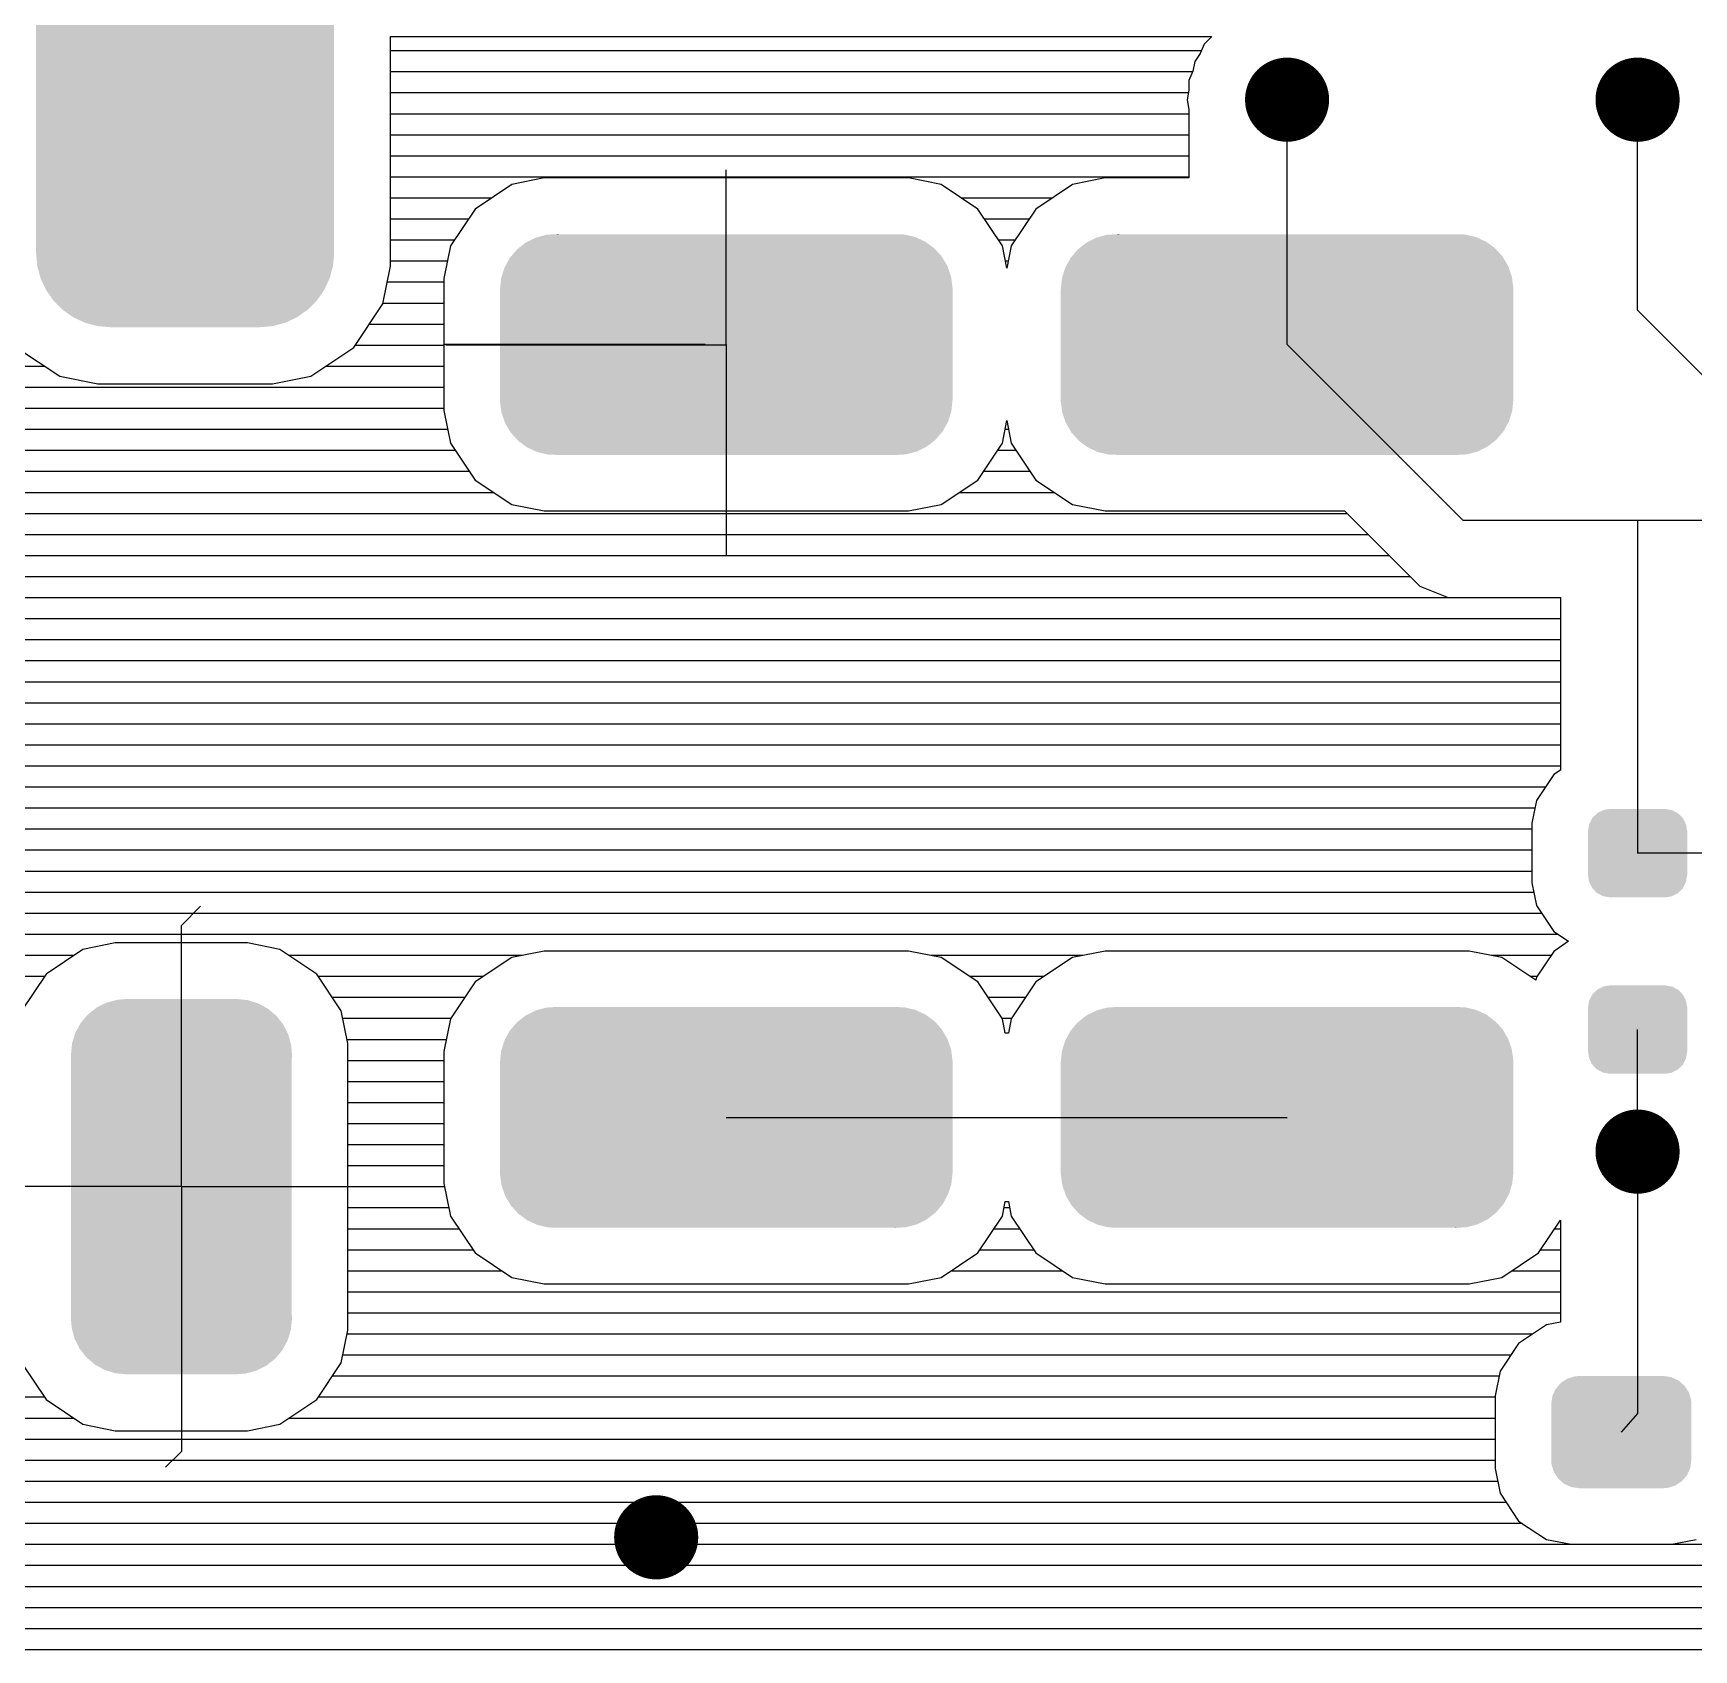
# Model space of a CAD drawing. Extents: x 295 to 953, y 10 to 290.
# Drawn here: x 543.83 to 578.43, y 205.64 to 239.31 of the extents above; entities that cross this region are included whole.
import ezdxf

# ---------------------------------------------------------------- set-up
doc = ezdxf.new("R2010")
doc.units = 0
doc.header["$LTSCALE"] = 5
doc.header["$MEASUREMENT"] = 0
doc.layers.get('0').update_dxf_attribs({"linetype": 'CONTINUOUS', "lineweight": 25})
doc.layers.add('DV-PEI-A6_BOT', color=7, linetype='CONTINUOUS')

msp = doc.modelspace()

# ---------------------------------------------------------------- linework, layer by layer
at = {"const_width": 0.876}
for points in [[(570.391, 237.925, -1), (569.515, 237.925, -1)], [(577.694, 237.925, -1), (576.817, 237.925, -1)], [(577.694, 216.017, -1), (576.817, 216.017, -1)], [(557.247, 207.984, -1), (556.37, 207.984, -1)]]:
    msp.add_lwpolyline(points, format="xyb", close=True, dxfattribs=at)
for points in [[(550.099, 234.735), (550.099, 248.417), (543.889, 234.735), (543.889, 248.417)], [(562.604, 234.829), (562.442, 234.949), (553.938, 234.829), (554.091, 234.949)], [(562.442, 234.949), (562.418, 234.966), (554.091, 234.949), (554.126, 234.966)], [(562.418, 234.966), (562.232, 235.052), (554.126, 234.966), (554.299, 235.052)], [(562.232, 235.052), (562.208, 235.064), (554.299, 235.052), (554.342, 235.064)], [(562.208, 235.064), (562.003, 235.112), (554.342, 235.064), (554.522, 235.112)], [(562.003, 235.112), (561.982, 235.117), (554.522, 235.112), (554.605, 235.117)], [(561.982, 235.117), (561.751, 235.124), (554.605, 235.117), (554.721, 235.124)], [(554.787, 235.124), (554.754, 235.125), (554.721, 235.124), (554.754, 235.125)], [(574.288, 234.829), (574.126, 234.949), (565.622, 234.829), (565.775, 234.949)], [(574.126, 234.949), (574.102, 234.966), (565.775, 234.949), (565.81, 234.966)], [(574.102, 234.966), (573.916, 235.052), (565.81, 234.966), (565.983, 235.052)], [(573.916, 235.052), (573.892, 235.064), (565.983, 235.052), (566.026, 235.064)], [(573.892, 235.064), (573.687, 235.112), (566.026, 235.064), (566.206, 235.112)], [(573.687, 235.112), (573.666, 235.117), (566.206, 235.112), (566.289, 235.117)], [(573.666, 235.117), (573.435, 235.124), (566.289, 235.117), (566.405, 235.124)], [(566.471, 235.124), (566.438, 235.125), (566.405, 235.124), (566.438, 235.125)], [(550.099, 234.732), (550.099, 234.735), (543.889, 234.732), (543.889, 234.735)], [(550.075, 234.464), (550.099, 234.732), (543.914, 234.464), (543.889, 234.732)], [(562.877, 234.458), (562.776, 234.63), (553.664, 234.458), (553.759, 234.63)], [(562.776, 234.63), (562.76, 234.657), (553.759, 234.63), (553.782, 234.657)], [(562.76, 234.657), (562.625, 234.806), (553.782, 234.657), (553.909, 234.806)], [(562.625, 234.806), (562.604, 234.829), (553.909, 234.806), (553.938, 234.829)], [(574.561, 234.458), (574.46, 234.63), (565.348, 234.458), (565.443, 234.63)], [(574.46, 234.63), (574.444, 234.657), (565.443, 234.63), (565.466, 234.657)], [(574.444, 234.657), (574.309, 234.806), (565.466, 234.657), (565.593, 234.806)], [(574.309, 234.806), (574.288, 234.829), (565.593, 234.806), (565.622, 234.829)], [(550.073, 234.456), (550.075, 234.464), (543.914, 234.456), (543.914, 234.464)], [(550.005, 234.204), (550.073, 234.456), (543.984, 234.204), (543.914, 234.456)], [(562.957, 234.206), (562.953, 234.239), (553.578, 234.206), (553.588, 234.239)], [(562.953, 234.239), (562.888, 234.427), (553.588, 234.239), (553.647, 234.427)], [(562.888, 234.427), (562.877, 234.458), (553.647, 234.427), (553.664, 234.458)], [(574.641, 234.206), (574.637, 234.239), (565.262, 234.206), (565.272, 234.239)], [(574.637, 234.239), (574.572, 234.427), (565.272, 234.239), (565.331, 234.427)], [(574.572, 234.427), (574.561, 234.458), (565.331, 234.427), (565.348, 234.458)], [(550.001, 234.197), (550.005, 234.204), (543.986, 234.197), (543.984, 234.204)], [(549.891, 233.961), (550.001, 234.197), (544.098, 233.961), (543.986, 234.197)], [(549.886, 233.954), (549.891, 233.961), (544.101, 233.954), (544.098, 233.961)], [(549.737, 233.74), (549.886, 233.954), (544.252, 233.74), (544.101, 233.954)], [(562.983, 233.976), (562.983, 234.009), (553.554, 233.976), (553.558, 234.009)], [(562.983, 233.973), (562.983, 233.976), (553.554, 233.973), (553.554, 233.976)], [(562.983, 231.677), (562.983, 233.973), (553.554, 231.677), (553.554, 233.973)], [(562.983, 234.009), (562.957, 234.206), (553.558, 234.009), (553.578, 234.206)], [(574.667, 233.976), (574.667, 234.009), (565.238, 233.976), (565.242, 234.009)], [(574.667, 233.973), (574.667, 233.976), (565.238, 233.973), (565.238, 233.976)], [(574.667, 231.677), (574.667, 233.973), (565.238, 231.677), (565.238, 233.973)], [(574.667, 234.009), (574.641, 234.206), (565.242, 234.009), (565.262, 234.206)], [(549.731, 233.734), (549.737, 233.74), (544.256, 233.734), (544.252, 233.74)], [(549.547, 233.55), (549.731, 233.734), (544.442, 233.55), (544.256, 233.734)], [(549.539, 233.545), (549.547, 233.55), (544.447, 233.545), (544.442, 233.55)], [(549.327, 233.395), (549.539, 233.545), (544.662, 233.395), (544.447, 233.545)], [(549.318, 233.391), (549.327, 233.395), (544.668, 233.391), (544.662, 233.395)], [(549.083, 233.281), (549.318, 233.391), (544.906, 233.281), (544.668, 233.391)], [(549.073, 233.278), (549.083, 233.281), (544.912, 233.278), (544.906, 233.281)], [(548.824, 233.21), (549.073, 233.278), (545.167, 233.21), (544.912, 233.278)], [(548.808, 233.209), (548.824, 233.21), (545.172, 233.209), (545.167, 233.21)], [(548.548, 233.186), (548.808, 233.209), (545.44, 233.186), (545.172, 233.209)], [(548.548, 233.181), (548.548, 233.186), (545.44, 233.181), (545.44, 233.186)], [(562.983, 231.674), (562.983, 231.677), (553.554, 231.674), (553.554, 231.677)], [(562.98, 231.64), (562.983, 231.674), (553.555, 231.64), (553.554, 231.674)], [(562.96, 231.443), (562.98, 231.64), (553.581, 231.443), (553.555, 231.64)], [(574.667, 231.674), (574.667, 231.677), (565.238, 231.674), (565.238, 231.677)], [(574.664, 231.64), (574.667, 231.674), (565.239, 231.64), (565.238, 231.674)], [(574.644, 231.443), (574.664, 231.64), (565.265, 231.443), (565.239, 231.64)], [(562.95, 231.411), (562.96, 231.443), (553.585, 231.411), (553.581, 231.443)], [(562.891, 231.222), (562.95, 231.411), (553.65, 231.222), (553.585, 231.411)], [(562.874, 231.191), (562.891, 231.222), (553.66, 231.191), (553.65, 231.222)], [(562.779, 231.019), (562.874, 231.191), (553.762, 231.019), (553.66, 231.191)], [(574.634, 231.411), (574.644, 231.443), (565.269, 231.411), (565.265, 231.443)], [(574.575, 231.222), (574.634, 231.411), (565.334, 231.222), (565.269, 231.411)], [(574.558, 231.191), (574.575, 231.222), (565.344, 231.191), (565.334, 231.222)], [(574.463, 231.019), (574.558, 231.191), (565.446, 231.019), (565.344, 231.191)], [(562.756, 230.992), (562.779, 231.019), (553.778, 230.992), (553.762, 231.019)], [(562.629, 230.843), (562.756, 230.992), (553.913, 230.843), (553.778, 230.992)], [(562.6, 230.82), (562.629, 230.843), (553.933, 230.82), (553.913, 230.843)], [(562.447, 230.7), (562.6, 230.82), (554.096, 230.7), (553.933, 230.82)], [(574.44, 230.992), (574.463, 231.019), (565.462, 230.992), (565.446, 231.019)], [(574.313, 230.843), (574.44, 230.992), (565.597, 230.843), (565.462, 230.992)], [(574.284, 230.82), (574.313, 230.843), (565.617, 230.82), (565.597, 230.843)], [(574.131, 230.7), (574.284, 230.82), (565.78, 230.7), (565.617, 230.82)], [(562.411, 230.683), (562.447, 230.7), (554.12, 230.683), (554.096, 230.7)], [(562.239, 230.597), (562.411, 230.683), (554.306, 230.597), (554.12, 230.683)], [(562.196, 230.586), (562.239, 230.597), (554.33, 230.586), (554.306, 230.597)], [(562.015, 230.538), (562.196, 230.586), (554.535, 230.538), (554.33, 230.586)], [(561.933, 230.533), (562.015, 230.538), (554.556, 230.533), (554.535, 230.538)], [(561.817, 230.526), (561.933, 230.533), (554.787, 230.526), (554.556, 230.533)], [(561.784, 230.524), (561.817, 230.526), (561.784, 230.524), (561.751, 230.526)], [(574.095, 230.683), (574.131, 230.7), (565.804, 230.683), (565.78, 230.7)], [(573.923, 230.597), (574.095, 230.683), (565.99, 230.597), (565.804, 230.683)], [(573.88, 230.586), (573.923, 230.597), (566.014, 230.586), (565.99, 230.597)], [(573.699, 230.538), (573.88, 230.586), (566.219, 230.538), (566.014, 230.586)], [(573.617, 230.533), (573.699, 230.538), (566.24, 230.533), (566.219, 230.538)], [(573.501, 230.526), (573.617, 230.533), (566.471, 230.526), (566.24, 230.533)], [(573.468, 230.524), (573.501, 230.526), (573.468, 230.524), (573.435, 230.526)], [(578.287, 222.695), (578.268, 222.824), (576.224, 222.695), (576.245, 222.824)], [(578.268, 222.824), (578.261, 222.839), (576.245, 222.824), (576.248, 222.839)], [(578.261, 222.839), (578.205, 222.956), (576.248, 222.839), (576.308, 222.956)], [(578.205, 222.956), (578.193, 222.968), (576.308, 222.956), (576.315, 222.968)], [(578.193, 222.968), (578.104, 223.061), (576.315, 222.968), (576.41, 223.061)], [(578.104, 223.061), (578.087, 223.07), (576.41, 223.061), (576.419, 223.07)], [(578.087, 223.07), (577.975, 223.129), (576.419, 223.07), (576.541, 223.129)], [(577.975, 223.129), (577.947, 223.134), (576.541, 223.129), (576.551, 223.134)], [(577.947, 223.134), (577.831, 223.153), (576.551, 223.134), (576.68, 223.153)], [(578.289, 221.772), (578.289, 222.695), (576.221, 221.772), (576.221, 222.695)], [(578.266, 221.642), (578.287, 221.772), (576.243, 221.642), (576.224, 221.772)], [(578.263, 221.628), (578.266, 221.642), (576.25, 221.628), (576.243, 221.642)], [(578.202, 221.511), (578.263, 221.628), (576.306, 221.511), (576.25, 221.628)], [(578.196, 221.498), (578.202, 221.511), (576.318, 221.498), (576.306, 221.511)], [(578.101, 221.405), (578.196, 221.498), (576.407, 221.405), (576.318, 221.498)], [(578.091, 221.396), (578.101, 221.405), (576.424, 221.396), (576.407, 221.405)], [(577.97, 221.337), (578.091, 221.396), (576.536, 221.337), (576.424, 221.396)], [(577.96, 221.332), (577.97, 221.337), (576.564, 221.332), (576.536, 221.337)], [(577.831, 221.313), (577.96, 221.332), (576.68, 221.313), (576.564, 221.332)], [(578.193, 219.294), (578.104, 219.386), (576.315, 219.294), (576.41, 219.386)], [(578.104, 219.386), (578.087, 219.395), (576.41, 219.386), (576.419, 219.395)], [(578.087, 219.395), (577.975, 219.454), (576.419, 219.395), (576.541, 219.454)], [(577.975, 219.454), (577.947, 219.459), (576.541, 219.454), (576.551, 219.459)], [(577.947, 219.459), (577.831, 219.479), (576.551, 219.459), (576.68, 219.479)], [(548.721, 218.992), (548.675, 219.018), (545.121, 218.992), (545.153, 219.018)], [(548.675, 219.018), (548.518, 219.104), (545.153, 219.018), (545.326, 219.104)], [(548.518, 219.104), (548.463, 219.121), (545.326, 219.104), (545.361, 219.121)], [(548.463, 219.121), (548.296, 219.172), (545.361, 219.121), (545.554, 219.172)], [(548.296, 219.172), (548.214, 219.18), (545.554, 219.172), (545.584, 219.18)], [(548.214, 219.18), (548.066, 219.195), (545.584, 219.18), (545.77, 219.195)], [(548.066, 219.195), (548.066, 219.198), (545.77, 219.195), (545.77, 219.198)], [(562.208, 218.969), (562.003, 219.017), (554.342, 218.969), (554.522, 219.017)], [(562.003, 219.017), (561.982, 219.022), (554.522, 219.017), (554.605, 219.022)], [(561.982, 219.022), (561.751, 219.029), (554.605, 219.022), (554.721, 219.029)], [(554.787, 219.029), (554.754, 219.031), (554.721, 219.029), (554.754, 219.031)], [(573.892, 218.969), (573.687, 219.017), (566.026, 218.969), (566.206, 219.017)], [(573.687, 219.017), (573.666, 219.022), (566.206, 219.017), (566.289, 219.022)], [(573.666, 219.022), (573.435, 219.029), (566.289, 219.022), (566.405, 219.029)], [(566.471, 219.029), (566.438, 219.031), (566.405, 219.029), (566.438, 219.031)], [(578.289, 218.097), (578.289, 219.02), (576.221, 218.097), (576.221, 219.02)], [(578.287, 219.02), (578.268, 219.149), (576.224, 219.02), (576.245, 219.149)], [(578.268, 219.149), (578.261, 219.164), (576.245, 219.149), (576.248, 219.164)], [(578.261, 219.164), (578.205, 219.281), (576.248, 219.164), (576.308, 219.281)], [(578.205, 219.281), (578.193, 219.294), (576.308, 219.281), (576.315, 219.294)], [(549.123, 218.496), (549.041, 218.661), (544.709, 218.496), (544.799, 218.661)], [(549.041, 218.661), (549.011, 218.699), (544.799, 218.661), (544.821, 218.699)], [(549.011, 218.699), (548.897, 218.843), (544.821, 218.699), (544.943, 218.843)], [(548.897, 218.843), (548.859, 218.875), (544.943, 218.843), (544.971, 218.875)], [(548.859, 218.875), (548.721, 218.992), (544.971, 218.875), (545.121, 218.992)], [(562.76, 218.563), (562.625, 218.712), (553.782, 218.563), (553.909, 218.712)], [(562.625, 218.712), (562.604, 218.734), (553.909, 218.712), (553.938, 218.734)], [(562.604, 218.734), (562.442, 218.854), (553.938, 218.734), (554.091, 218.854)], [(562.442, 218.854), (562.418, 218.872), (554.091, 218.854), (554.126, 218.872)], [(562.418, 218.872), (562.232, 218.957), (554.126, 218.872), (554.299, 218.957)], [(562.232, 218.957), (562.208, 218.969), (554.299, 218.957), (554.342, 218.969)], [(574.444, 218.563), (574.309, 218.712), (565.466, 218.563), (565.593, 218.712)], [(574.309, 218.712), (574.288, 218.734), (565.593, 218.712), (565.622, 218.734)], [(574.288, 218.734), (574.126, 218.854), (565.622, 218.734), (565.775, 218.854)], [(574.126, 218.854), (574.102, 218.872), (565.775, 218.854), (565.81, 218.872)], [(574.102, 218.872), (573.916, 218.957), (565.81, 218.872), (565.983, 218.957)], [(573.916, 218.957), (573.892, 218.969), (565.983, 218.957), (566.026, 218.969)], [(549.192, 218.275), (549.144, 218.454), (544.64, 218.275), (544.695, 218.454)], [(549.144, 218.454), (549.123, 218.496), (544.695, 218.454), (544.709, 218.496)], [(562.953, 218.144), (562.888, 218.332), (553.588, 218.144), (553.647, 218.332)], [(562.888, 218.332), (562.877, 218.363), (553.647, 218.332), (553.664, 218.363)], [(562.877, 218.363), (562.776, 218.535), (553.664, 218.363), (553.759, 218.535)], [(562.776, 218.535), (562.76, 218.563), (553.759, 218.535), (553.782, 218.563)], [(574.637, 218.144), (574.572, 218.332), (565.272, 218.144), (565.331, 218.332)], [(574.572, 218.332), (574.561, 218.363), (565.331, 218.332), (565.348, 218.363)], [(574.561, 218.363), (574.46, 218.535), (565.348, 218.363), (565.443, 218.535)], [(574.46, 218.535), (574.444, 218.563), (565.443, 218.535), (565.466, 218.563)], [(549.22, 218.044), (549.205, 218.23), (544.616, 218.044), (544.635, 218.23)], [(549.217, 217.962), (549.22, 218.044), (544.619, 217.962), (544.616, 218.044)], [(549.205, 218.23), (549.192, 218.275), (544.635, 218.23), (544.64, 218.275)], [(562.983, 217.914), (562.957, 218.111), (553.558, 217.914), (553.578, 218.111)], [(562.957, 218.111), (562.953, 218.144), (553.578, 218.111), (553.588, 218.144)], [(574.667, 217.914), (574.641, 218.111), (565.242, 217.914), (565.262, 218.111)], [(574.641, 218.111), (574.637, 218.144), (565.262, 218.111), (565.272, 218.144)], [(578.266, 217.968), (578.287, 218.097), (576.243, 217.968), (576.224, 218.097)], [(578.263, 217.953), (578.266, 217.968), (576.25, 217.953), (576.243, 217.968)], [(549.217, 212.612), (549.217, 217.962), (544.619, 212.612), (544.619, 217.962)], [(562.983, 217.881), (562.983, 217.914), (553.554, 217.881), (553.558, 217.914)], [(562.983, 217.878), (562.983, 217.881), (553.554, 217.878), (553.554, 217.881)], [(562.983, 215.582), (562.983, 217.878), (553.554, 215.582), (553.554, 217.878)], [(574.667, 217.881), (574.667, 217.914), (565.238, 217.881), (565.242, 217.914)], [(574.667, 217.878), (574.667, 217.881), (565.238, 217.878), (565.238, 217.881)], [(574.667, 215.582), (574.667, 217.878), (565.238, 215.582), (565.238, 217.878)], [(578.202, 217.836), (578.263, 217.953), (576.306, 217.836), (576.25, 217.953)], [(578.196, 217.823), (578.202, 217.836), (576.318, 217.823), (576.306, 217.836)], [(578.101, 217.731), (578.196, 217.823), (576.407, 217.731), (576.318, 217.823)], [(578.091, 217.722), (578.101, 217.731), (576.424, 217.722), (576.407, 217.731)], [(577.97, 217.663), (578.091, 217.722), (576.536, 217.663), (576.424, 217.722)], [(577.96, 217.658), (577.97, 217.663), (576.564, 217.658), (576.536, 217.663)], [(577.831, 217.638), (577.96, 217.658), (576.68, 217.638), (576.564, 217.658)], [(562.983, 215.579), (562.983, 215.582), (553.554, 215.579), (553.554, 215.582)], [(562.98, 215.545), (562.983, 215.579), (553.555, 215.545), (553.554, 215.579)], [(562.96, 215.349), (562.98, 215.545), (553.581, 215.349), (553.555, 215.545)], [(574.667, 215.579), (574.667, 215.582), (565.238, 215.579), (565.238, 215.582)], [(574.664, 215.545), (574.667, 215.579), (565.239, 215.545), (565.238, 215.579)], [(574.644, 215.349), (574.664, 215.545), (565.265, 215.349), (565.239, 215.545)], [(562.95, 215.316), (562.96, 215.349), (553.585, 215.316), (553.581, 215.349)], [(562.891, 215.128), (562.95, 215.316), (553.65, 215.128), (553.585, 215.316)], [(574.634, 215.316), (574.644, 215.349), (565.269, 215.316), (565.265, 215.349)], [(574.575, 215.128), (574.634, 215.316), (565.334, 215.128), (565.269, 215.316)], [(562.874, 215.097), (562.891, 215.128), (553.66, 215.097), (553.65, 215.128)], [(562.779, 214.925), (562.874, 215.097), (553.762, 214.925), (553.66, 215.097)], [(562.756, 214.897), (562.779, 214.925), (553.778, 214.897), (553.762, 214.925)], [(562.629, 214.748), (562.756, 214.897), (553.913, 214.748), (553.778, 214.897)], [(574.558, 215.097), (574.575, 215.128), (565.344, 215.097), (565.334, 215.128)], [(574.463, 214.925), (574.558, 215.097), (565.446, 214.925), (565.344, 215.097)], [(574.44, 214.897), (574.463, 214.925), (565.462, 214.897), (565.446, 214.925)], [(574.313, 214.748), (574.44, 214.897), (565.597, 214.748), (565.462, 214.897)], [(562.6, 214.725), (562.629, 214.748), (553.933, 214.725), (553.913, 214.748)], [(562.447, 214.606), (562.6, 214.725), (554.096, 214.606), (553.933, 214.725)], [(562.411, 214.588), (562.447, 214.606), (554.12, 214.588), (554.096, 214.606)], [(562.239, 214.502), (562.411, 214.588), (554.306, 214.502), (554.12, 214.588)], [(574.284, 214.725), (574.313, 214.748), (565.617, 214.725), (565.597, 214.748)], [(574.131, 214.606), (574.284, 214.725), (565.78, 214.606), (565.617, 214.725)], [(574.095, 214.588), (574.131, 214.606), (565.804, 214.588), (565.78, 214.606)], [(573.923, 214.502), (574.095, 214.588), (565.99, 214.502), (565.804, 214.588)], [(562.196, 214.491), (562.239, 214.502), (554.33, 214.491), (554.306, 214.502)], [(562.015, 214.443), (562.196, 214.491), (554.535, 214.443), (554.33, 214.491)], [(561.933, 214.438), (562.015, 214.443), (554.556, 214.438), (554.535, 214.443)], [(561.817, 214.431), (561.933, 214.438), (554.787, 214.431), (554.556, 214.438)], [(561.784, 214.429), (561.817, 214.431), (561.784, 214.429), (561.751, 214.431)], [(573.88, 214.491), (573.923, 214.502), (566.014, 214.491), (565.99, 214.502)], [(573.699, 214.443), (573.88, 214.491), (566.219, 214.443), (566.014, 214.491)], [(573.617, 214.438), (573.699, 214.443), (566.24, 214.438), (566.219, 214.443)], [(573.501, 214.431), (573.617, 214.438), (566.471, 214.431), (566.24, 214.438)], [(573.468, 214.429), (573.501, 214.431), (573.468, 214.429), (573.435, 214.431)], [(549.22, 212.53), (549.217, 212.612), (544.616, 212.53), (544.619, 212.612)], [(549.201, 212.344), (549.22, 212.53), (544.631, 212.344), (544.616, 212.53)], [(549.196, 212.299), (549.201, 212.344), (544.643, 212.299), (544.631, 212.344)], [(549.14, 212.12), (549.196, 212.299), (544.691, 212.12), (544.643, 212.299)], [(549.127, 212.078), (549.14, 212.12), (544.713, 212.078), (544.691, 212.12)], [(549.036, 211.913), (549.127, 212.078), (544.795, 211.913), (544.713, 212.078)], [(549.015, 211.875), (549.036, 211.913), (544.825, 211.875), (544.795, 211.913)], [(548.893, 211.731), (549.015, 211.875), (544.938, 211.731), (544.825, 211.875)], [(548.865, 211.699), (548.893, 211.731), (544.976, 211.699), (544.938, 211.731)], [(548.715, 211.582), (548.865, 211.699), (545.115, 211.582), (544.976, 211.699)], [(548.683, 211.556), (548.715, 211.582), (545.161, 211.556), (545.115, 211.582)], [(548.509, 211.47), (548.683, 211.556), (545.318, 211.47), (545.161, 211.556)], [(548.475, 211.453), (548.509, 211.47), (545.373, 211.453), (545.318, 211.47)], [(548.282, 211.402), (548.475, 211.453), (545.539, 211.402), (545.373, 211.453)], [(548.251, 211.394), (548.282, 211.402), (545.622, 211.394), (545.539, 211.402)], [(548.066, 211.379), (548.251, 211.394), (545.77, 211.379), (545.622, 211.394)], [(548.066, 211.376), (548.066, 211.379), (545.77, 211.376), (545.77, 211.379)], [(578.322, 211.007), (578.279, 211.073), (575.518, 211.007), (575.547, 211.073)], [(578.279, 211.073), (578.231, 211.145), (575.547, 211.073), (575.609, 211.145)], [(578.231, 211.145), (578.17, 211.198), (575.609, 211.145), (575.654, 211.198)], [(578.17, 211.198), (578.106, 211.252), (575.654, 211.198), (575.737, 211.252)], [(578.106, 211.252), (578.027, 211.288), (575.737, 211.252), (575.792, 211.288)], [(578.027, 211.288), (577.956, 211.32), (575.792, 211.288), (575.897, 211.32)], [(577.956, 211.32), (577.842, 211.337), (575.897, 211.32), (575.95, 211.337)], [(577.842, 211.337), (577.793, 211.344), (575.95, 211.337), (576.04, 211.344)], [(578.377, 210.759), (578.37, 210.85), (575.456, 210.759), (575.469, 210.85)], [(578.377, 209.591), (578.377, 210.759), (575.456, 209.591), (575.456, 210.759)], [(578.37, 210.85), (578.348, 210.923), (575.469, 210.85), (575.479, 210.923)], [(578.348, 210.923), (578.322, 211.007), (575.479, 210.923), (575.518, 211.007)], [(578.364, 209.501), (578.377, 209.591), (575.463, 209.501), (575.456, 209.591)], [(578.354, 209.428), (578.364, 209.501), (575.485, 209.428), (575.463, 209.501)], [(578.315, 209.343), (578.354, 209.428), (575.511, 209.343), (575.485, 209.428)], [(578.286, 209.278), (578.315, 209.343), (575.554, 209.278), (575.511, 209.343)], [(578.224, 209.205), (578.286, 209.278), (575.602, 209.205), (575.554, 209.278)], [(578.179, 209.152), (578.224, 209.205), (575.663, 209.152), (575.602, 209.205)], [(578.096, 209.098), (578.179, 209.152), (575.727, 209.098), (575.663, 209.152)], [(578.041, 209.062), (578.096, 209.098), (575.806, 209.062), (575.727, 209.098)], [(577.936, 209.03), (578.041, 209.062), (575.877, 209.03), (575.806, 209.062)], [(577.883, 209.014), (577.936, 209.03), (575.991, 209.014), (575.877, 209.03)], [(577.793, 209.007), (577.883, 209.014), (576.04, 209.007), (575.991, 209.014)]]:
    msp.add_solid(points)
at = {"layer": 'DV-PEI-A6_BOT'}
for p, q in [((551.27, 234.46), (551.27, 239.239)), ((551.27, 239.239), (568.376, 239.239)), ((568.224, 239.081), (568.142, 238.889)), ((568.37, 239.228), (568.224, 239.081)), ((568.376, 239.239), (568.37, 239.228)), ((568.165, 238.941), (551.27, 238.941)), ((568.142, 238.889), (568.031, 238.719)), ((567.984, 238.503), (551.27, 238.503)), ((567.99, 238.521), (567.908, 238.328)), ((568.031, 238.719), (567.99, 238.521)), ((567.902, 238.065), (551.27, 238.065)), ((567.908, 238.123), (567.873, 237.925)), ((567.908, 238.328), (567.908, 238.123)), ((567.873, 237.925), (567.908, 237.72)), ((567.908, 237.72), (567.908, 236.295)), ((569.953, 232.825), (569.953, 237.925)), ((577.255, 233.543), (577.255, 237.925)), ((567.908, 237.627), (551.27, 237.627)), ((567.908, 237.189), (551.27, 237.189)), ((567.908, 236.751), (551.27, 236.751)), ((567.908, 236.312), (551.27, 236.312)), ((558.269, 232.825), (558.269, 236.464)), ((553.8, 236.16), (553.034, 235.646)), ((554.477, 236.295), (553.8, 236.16)), ((562.066, 236.295), (554.477, 236.295)), ((558.269, 233.263), (558.269, 236.295)), ((562.744, 236.16), (562.066, 236.295)), ((563.509, 235.646), (562.744, 236.16)), ((565.484, 236.16), (564.718, 235.646)), ((566.161, 236.295), (565.484, 236.16)), ((567.908, 236.295), (566.161, 236.295)), ((553.379, 235.874), (551.27, 235.874)), ((553.034, 235.646), (552.52, 234.881)), ((565.063, 235.874), (563.165, 235.874)), ((564.023, 234.881), (563.509, 235.646)), ((564.718, 235.646), (564.204, 234.881)), ((552.894, 235.436), (551.27, 235.436)), ((564.578, 235.436), (563.649, 235.436)), ((552.602, 234.998), (551.27, 234.998)), ((564.286, 234.998), (563.942, 234.998)), ((552.52, 234.881), (552.386, 234.203)), ((564.111, 234.414), (564.023, 234.881)), ((564.204, 234.881), (564.111, 234.414)), ((551.112, 233.672), (551.27, 234.46)), ((552.462, 234.56), (551.27, 234.56)), ((564.146, 234.56), (564.082, 234.56)), ((552.386, 234.122), (551.2, 234.122)), ((552.386, 234.203), (552.386, 231.452)), ((550.511, 232.766), (551.112, 233.672)), ((552.386, 233.683), (551.112, 233.683)), ((579.096, 231.703), (577.255, 233.543)), ((552.386, 233.245), (550.832, 233.245)), ((543.483, 232.766), (544.382, 232.17)), ((549.611, 232.17), (550.511, 232.766)), ((552.386, 232.807), (550.54, 232.807)), ((557.831, 232.825), (552.386, 232.825)), ((558.257, 232.813), (552.427, 232.813)), ((558.269, 232.825), (558.257, 232.813)), ((558.269, 232.825), (558.269, 228.431)), ((573.622, 229.162), (569.953, 232.825)), ((544.079, 232.369), (538.873, 232.369)), ((544.382, 232.17), (545.177, 232.007)), ((548.817, 232.007), (549.611, 232.17)), ((552.386, 232.369), (549.915, 232.369)), ((558.269, 232.387), (558.269, 229.36)), ((552.386, 231.931), (538.301, 231.931)), ((545.177, 232.007), (548.817, 232.007)), ((552.386, 231.493), (542.449, 231.493)), ((552.386, 231.452), (552.52, 230.774)), ((564.023, 230.774), (564.111, 231.242)), ((564.111, 231.242), (564.204, 230.774)), ((552.468, 231.055), (542.875, 231.055)), ((552.52, 230.774), (553.034, 230.003)), ((563.509, 230.003), (564.023, 230.774)), ((564.152, 231.055), (564.076, 231.055)), ((564.204, 230.774), (564.718, 230.003)), ((552.626, 230.616), (543.097, 230.616)), ((564.31, 230.616), (563.918, 230.616)), ((552.918, 230.178), (543.173, 230.178)), ((564.602, 230.178), (563.626, 230.178)), ((553.426, 229.74), (543.173, 229.74)), ((553.034, 230.003), (553.8, 229.495)), ((562.744, 229.495), (563.509, 230.003)), ((565.11, 229.74), (563.118, 229.74)), ((564.718, 230.003), (565.484, 229.495)), ((553.8, 229.495), (554.477, 229.36)), ((562.066, 229.36), (562.744, 229.495)), ((565.484, 229.495), (566.161, 229.36)), ((571.209, 229.302), (543.173, 229.302)), ((554.477, 229.36), (562.066, 229.36)), ((566.161, 229.36), (571.151, 229.36)), ((571.151, 229.36), (572.716, 227.795)), ((577.255, 229.162), (573.622, 229.162)), ((580.176, 229.162), (577.255, 229.162)), ((577.255, 229.162), (577.255, 222.233)), ((571.647, 228.864), (543.173, 228.864)), ((572.085, 228.426), (543.173, 228.426)), ((572.523, 227.988), (543.156, 227.988)), ((572.716, 227.795), (573.306, 227.555)), ((575.649, 227.549), (543.068, 227.549)), ((573.306, 227.555), (575.649, 227.555)), ((575.649, 227.555), (575.649, 223.962)), ((575.649, 227.111), (542.776, 227.111)), ((575.649, 226.673), (542.227, 226.673)), ((575.649, 226.235), (521.692, 226.235)), ((575.649, 225.797), (521.605, 225.797)), ((575.649, 225.359), (521.342, 225.359)), ((575.649, 224.92), (521.044, 224.92)), ((575.649, 224.482), (520.518, 224.482)), ((575.649, 224.044), (519.589, 224.044)), ((575.509, 223.869), (575.152, 223.331)), ((575.649, 223.962), (575.509, 223.869)), ((575.333, 223.606), (520.378, 223.606)), ((575.117, 223.168), (520.985, 223.168)), ((575.152, 223.331), (575.053, 222.858)), ((575.053, 222.858), (575.053, 221.614)), ((575.053, 222.73), (521.277, 222.73)), ((575.053, 222.292), (521.569, 222.292)), ((580.176, 222.233), (577.255, 222.233)), ((575.053, 221.853), (521.669, 221.853)), ((575.053, 221.614), (575.152, 221.141)), ((575.094, 221.415), (521.756, 221.415)), ((546.918, 220.726), (547.315, 221.129)), ((575.152, 221.141), (575.509, 220.603)), ((575.257, 220.977), (521.786, 220.977)), ((575.596, 220.539), (521.698, 220.539)), ((546.918, 215.287), (546.918, 220.726)), ((575.509, 220.603), (575.818, 220.399)), ((575.818, 220.399), (575.509, 220.188)), ((544.675, 220.101), (535.357, 220.101)), ((544.862, 220.229), (544.096, 219.715)), ((545.539, 220.364), (544.862, 220.229)), ((548.297, 220.364), (545.539, 220.364)), ((546.918, 215.725), (546.918, 220.364)), ((548.968, 220.229), (548.297, 220.364)), ((549.74, 219.715), (548.968, 220.229)), ((554.016, 220.101), (549.155, 220.101)), ((553.8, 220.06), (553.034, 219.552)), ((554.477, 220.194), (553.8, 220.06)), ((562.066, 220.194), (554.477, 220.194)), ((562.744, 220.06), (562.066, 220.194)), ((565.7, 220.101), (562.528, 220.101)), ((563.509, 219.552), (562.744, 220.06)), ((565.484, 220.06), (564.718, 219.552)), ((566.161, 220.194), (565.484, 220.06)), ((573.75, 220.194), (566.161, 220.194)), ((574.428, 220.06), (573.75, 220.194)), ((575.45, 220.101), (574.212, 220.101)), ((575.135, 219.587), (574.428, 220.06)), ((575.509, 220.188), (575.152, 219.651)), ((544.096, 219.715), (543.582, 218.95)), ((550.248, 218.95), (549.74, 219.715)), ((544.061, 219.663), (535.97, 219.663)), ((553.21, 219.663), (549.769, 219.663)), ((553.034, 219.552), (552.52, 218.781)), ((564.894, 219.663), (563.334, 219.663)), ((564.023, 218.781), (563.509, 219.552)), ((564.718, 219.552), (564.204, 218.781)), ((575.158, 219.663), (575.018, 219.663)), ((575.152, 219.651), (575.135, 219.587)), ((552.818, 219.225), (550.061, 219.225)), ((564.502, 219.225), (563.725, 219.225)), ((550.382, 218.272), (550.248, 218.95)), ((552.526, 218.786), (550.283, 218.786)), ((552.52, 218.781), (552.386, 218.103)), ((564.21, 218.786), (564.017, 218.786)), ((564.082, 218.483), (564.023, 218.781)), ((564.204, 218.781), (564.146, 218.483)), ((552.439, 218.348), (550.371, 218.348)), ((564.146, 218.483), (564.082, 218.483)), ((577.255, 216.017), (577.255, 218.559)), ((550.382, 212.296), (550.382, 218.272)), ((552.386, 218.103), (552.386, 215.351)), ((552.386, 217.91), (550.382, 217.91)), ((552.386, 217.472), (550.382, 217.472)), ((552.386, 217.034), (550.382, 217.034)), ((552.386, 216.596), (550.382, 216.596)), ((558.269, 216.73), (569.953, 216.73)), ((552.386, 216.157), (550.382, 216.157)), ((577.255, 216.017), (577.255, 210.561)), ((552.386, 215.719), (550.382, 215.719)), ((546.918, 215.287), (542.203, 215.287)), ((546.48, 215.287), (543.448, 215.287)), ((546.918, 215.287), (550.966, 215.287)), ((546.918, 215.287), (546.918, 209.772)), ((547.356, 215.287), (550.382, 215.287)), ((552.404, 215.281), (550.382, 215.281)), ((552.386, 215.351), (552.52, 214.674)), ((564.023, 214.674), (564.082, 214.977)), ((564.082, 214.977), (564.146, 214.977)), ((564.146, 214.977), (564.204, 214.674)), ((546.918, 214.849), (546.918, 210.204)), ((552.491, 214.843), (550.382, 214.843)), ((552.52, 214.674), (553.034, 213.908)), ((563.509, 213.908), (564.023, 214.674)), ((564.175, 214.843), (564.052, 214.843)), ((564.204, 214.674), (564.718, 213.908)), ((575.193, 213.908), (575.649, 214.592)), ((575.649, 214.592), (575.649, 212.465)), ((552.701, 214.405), (550.382, 214.405)), ((564.385, 214.405), (563.842, 214.405)), ((575.649, 214.405), (575.526, 214.405)), ((552.994, 213.967), (550.382, 213.967)), ((553.034, 213.908), (553.8, 213.394)), ((562.744, 213.394), (563.509, 213.908)), ((564.678, 213.967), (563.55, 213.967)), ((564.718, 213.908), (565.484, 213.394)), ((574.428, 213.394), (575.193, 213.908)), ((575.649, 213.967), (575.234, 213.967)), ((553.595, 213.529), (550.382, 213.529)), ((565.279, 213.529), (562.948, 213.529)), ((575.649, 213.529), (574.632, 213.529)), ((553.8, 213.394), (554.477, 213.26)), ((554.477, 213.26), (562.066, 213.26)), ((562.066, 213.26), (562.744, 213.394)), ((565.484, 213.394), (566.161, 213.26)), ((566.161, 213.26), (573.75, 213.26)), ((573.75, 213.26), (574.428, 213.394)), ((575.649, 213.09), (550.382, 213.09)), ((575.649, 212.652), (550.382, 212.652)), ((575.649, 212.465), (575.357, 212.407)), ((550.248, 211.618), (550.382, 212.296)), ((575.076, 212.214), (550.371, 212.214)), ((575.357, 212.407), (574.778, 212.021)), ((574.621, 211.776), (550.283, 211.776)), ((574.778, 212.021), (574.393, 211.443)), ((543.582, 211.618), (544.096, 210.853)), ((549.74, 210.853), (550.248, 211.618)), ((574.393, 211.443), (574.288, 210.929)), ((574.369, 211.338), (550.061, 211.338)), ((544.061, 210.9), (535.97, 210.9)), ((544.096, 210.853), (544.862, 210.339)), ((548.968, 210.339), (549.74, 210.853)), ((574.288, 210.9), (549.769, 210.9)), ((574.288, 210.929), (574.288, 209.416)), ((544.675, 210.462), (535.357, 210.462)), ((574.288, 210.462), (549.155, 210.462)), ((577.255, 210.561), (576.917, 210.175)), ((574.288, 210.023), (521.739, 210.023)), ((544.862, 210.339), (545.539, 210.204)), ((545.539, 210.204), (548.297, 210.204)), ((548.297, 210.204), (548.968, 210.339)), ((546.918, 209.772), (546.585, 209.445)), ((574.288, 209.585), (521.809, 209.585)), ((574.288, 209.416), (574.393, 208.902)), ((574.34, 209.147), (521.721, 209.147)), ((574.521, 208.709), (521.634, 208.709)), ((574.393, 208.902), (574.778, 208.323)), ((574.778, 208.323), (575.357, 207.938)), ((574.854, 208.271), (521.447, 208.271)), ((575.357, 207.938), (575.871, 207.838)), ((577.968, 207.838), (578.476, 207.938)), ((579.353, 207.833), (521.155, 207.833)), ((575.871, 207.838), (577.968, 207.838)), ((579.353, 207.394), (520.763, 207.394)), ((579.382, 206.956), (520.103, 206.956)), ((579.51, 206.518), (510.072, 206.518)), ((579.803, 206.08), (510.072, 206.08)), ((580.41, 205.642), (510.072, 205.642))]:
    msp.add_line(p, q, dxfattribs=at)

doc.saveas('drawing.dxf')
